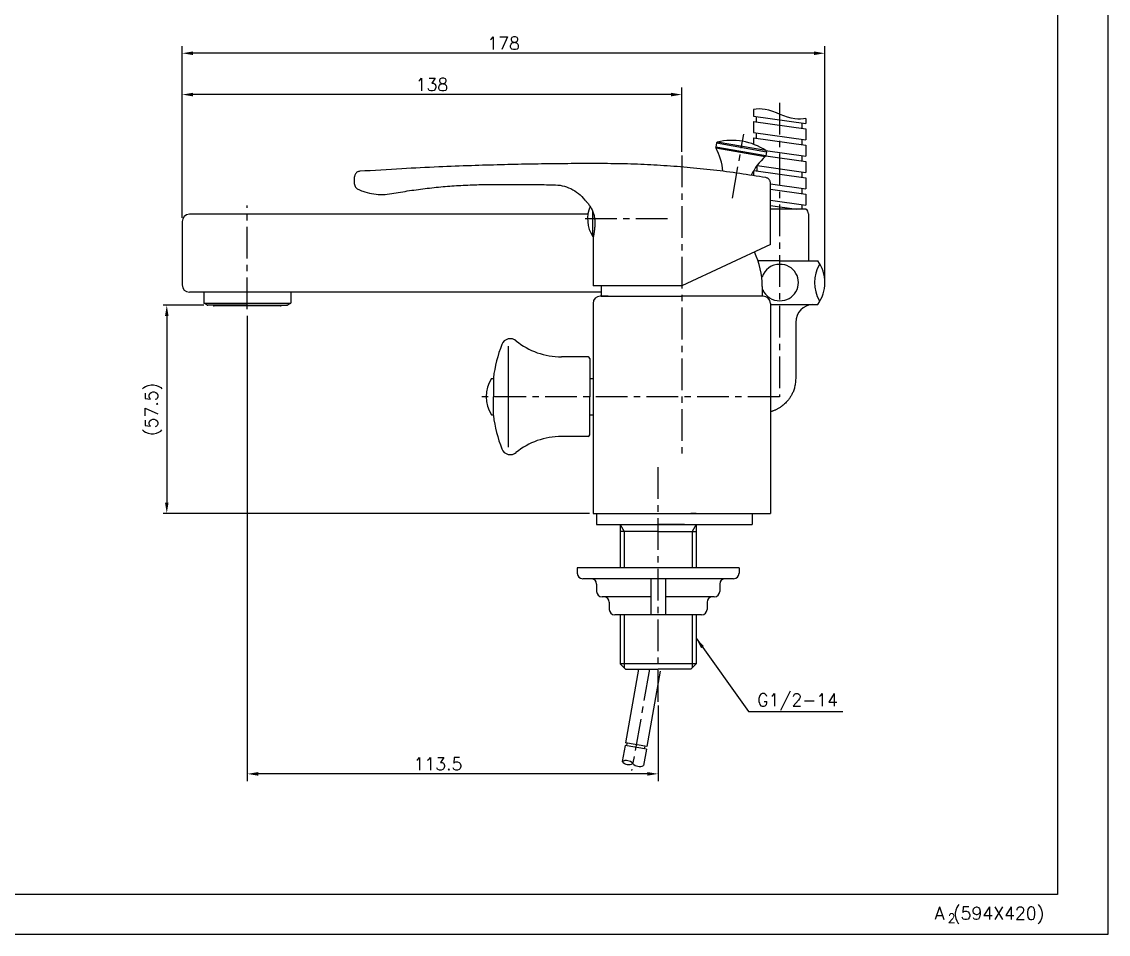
# Model space of a CAD drawing. Extents: x 1212 to 1806, y -420 to 0.
# Drawn here: x 1506.1 to 1806.2, y -420 to -168 of the extents above; entities that cross this region are included whole.
import ezdxf

# ---------------------------------------------------------------- set-up
doc = ezdxf.new("R2010")
doc.units = 0
doc.header["$LTSCALE"] = 7
doc.header["$MEASUREMENT"] = 0
doc.header["$PDSIZE"] = -10
doc.linetypes.add('CENTER', pattern=[2, 1.25, -0.25, 0.25, -0.25])
doc.layers.get('0').update_dxf_attribs({"color": 2, "linetype": 'CONTINUOUS'})
doc.layers.get('DEFPOINTS').update_dxf_attribs({"linetype": 'CONTINUOUS'})
for name, color, linetype in [('00_COMPONENTS', 7, 'CONTINUOUS'), ('CENTER', 1, 'CENTER'), ('CL', 1, 'CENTER'), ('D', 2, 'CONTINUOUS'), ('DIM', 2, 'CONTINUOUS'), ('DWG', 7, 'CONTINUOUS')]:
    doc.layers.add(name, color=color, linetype=linetype)
doc.styles.add('GHS', font='ROMANS', dxfattribs={"bigfont": 'GHS'})
doc.dimstyles.get("Standard").update_dxf_attribs({"dimtxt": 0.18, "dimasz": 0.18, "dimexe": 0.18, "dimexo": 0.0625, "dimgap": 0.09, "dimtad": 0, "dimtih": 1, "dimtoh": 1, "dimdec": 4, "dimzin": 0, "dimdsep": 46, "dimtxsty": 'Standard', "dimcen": 0.09, "dimadec": 0, "dimazin": 0, "dimtfac": 1, "dimtdec": 4, "dimtofl": 0, "dimtmove": 0, "dimatfit": 3, "dimfxl": 0, "dimtolj": 1, "dimtzin": 0, "dimarcsym": 0})

# ---------------------------------------------------------------- blocks, each defined once
blk = doc.blocks.new('BORDER')
for p, q in [((1, 0), (1, 1)), ((0, 0), (1, 0))]:
    blk.add_line(p, q)
blk = doc.blocks.new('양식')
at = {"color": 4}
for p, q in [((1768, 386), (1768, 11)), ((1768, 11), (1219, 11))]:
    blk.add_line(p, q, dxfattribs=at)
at = {"xscale": 594, "yscale": 420, "zscale": 594}
blk.add_blockref('BORDER', (1188, 0), dxfattribs=at)
at = {"color": 7, "style": 'GHS'}
for s, height, p in [('A (594X420)', 3.5, (1734.01, 4.03)), ('2', 2.5, (1737.67, 3.19))]:
    blk.add_text(s, height=height, dxfattribs=at).set_placement(p)

msp = doc.modelspace()

# ---------------------------------------------------------------- linework, layer by layer
at = {"color": 7, "linetype": 'Continuous'}
for p, q in [((1598.03, -212.9), (1598.03, -210.85)), ((1712.91, -229.54), (1712.91, -212.58)), ((1712.91, -229.54), (1688.39, -240.98)), ((1688.39, -240.97), (1663.91, -240.97))]:
    msp.add_line(p, q, dxfattribs=at)
for points in [[(1599.44, -209.35), (1599.12, -209.41), (1598.82, -209.53), (1598.56, -209.71), (1598.34, -209.95), (1598.17, -210.22), (1598.07, -210.53), (1598.03, -210.85)], [(1711.66, -211.1), (1704.43, -209.96), (1697.16, -209.02), (1689.86, -208.27), (1682.56, -207.73), (1675.26, -207.37), (1667.92, -207.23), (1660.59, -207.22), (1653.31, -207.27), (1646.02, -207.38), (1638.45, -207.55), (1630.3, -207.79), (1621.28, -208.15), (1611.09, -208.65), (1599.44, -209.35)], [(1598.03, -212.9), (1598.06, -213.18), (1598.14, -213.45), (1598.27, -213.7), (1598.44, -213.92), (1598.65, -214.11), (1598.89, -214.25)], [(1598.89, -214.25), (1600.31, -214.83), (1602.71, -215.48), (1605.18, -215.74), (1607.67, -215.6), (1610.1, -215.18), (1612.58, -214.78), (1615.04, -214.42), (1617.5, -214.1), (1619.98, -213.82), (1622.46, -213.58), (1624.93, -213.38), (1627.41, -213.22), (1629.91, -213.1), (1632.38, -213.02), (1634.88, -212.98), (1637.37, -212.96), (1639.86, -212.95), (1642.35, -212.95), (1644.84, -212.97), (1647.33, -212.99), (1649.81, -213.02), (1652.29, -213.05), (1654.78, -213.21), (1657.16, -213.88), (1659.35, -215.09), (1661.19, -216.75), (1661.58, -217.22)], [(1712.91, -212.58), (1712.87, -212.23), (1712.75, -211.9), (1712.56, -211.61), (1712.3, -211.37), (1712, -211.2), (1711.66, -211.1)], [(1661.58, -217.22), (1661.67, -217.31), (1661.97, -217.61), (1662.45, -218.16), (1663.04, -218.97), (1663.62, -219.97), (1664.04, -221.04), (1664.29, -222.15), (1664.39, -223.29), (1664.38, -224.43), (1664.28, -225.52), (1664.15, -226.44), (1664.02, -227.14), (1663.94, -227.57), (1663.91, -227.72)]]:
    msp.add_spline(points, degree=3, dxfattribs=at)
for points, knots in [([(1663.9, -227.41), (1663.9, -227.52), (1663.91, -227.62), (1663.91, -227.72), (1663.91, -227.99), (1663.91, -229.09), (1663.91, -231.02), (1663.91, -233.51), (1663.91, -235.99), (1663.91, -238.48), (1663.91, -240.14), (1663.91, -240.97)], [-0.302253, -0.302253, -0.302253, -0.302253, 0, 0, 0, 0.812926, 3.301175, 5.787569, 8.278415, 10.767481, 13.250006, 13.250006, 13.250006, 13.250006]), ([(1663.95, -227.5), (1663.95, -227.53), (1663.93, -227.6), (1663.92, -227.67), (1663.91, -227.72)], [11.1195985, 11.1195985, 11.1195985, 11.1195985, 11.1907683, 11.3390556, 11.3390556, 11.3390556, 11.3390556])]:
    msp.add_open_spline(points, degree=3, knots=knots, dxfattribs=at)
at = {"layer": '00_COMPONENTS', "color": 7, "linetype": 'Continuous'}
msp.add_line((1663.82, -227.33), (1663.82, -220.42), dxfattribs=at)
for centre, radius, start, end in [((1671.39, -222.47), 9, 157.5029, 212.6993), ((1664.07, -227.17), 0.3, 212.6993, 248.5147)]:
    msp.add_arc(centre, radius, start, end, dxfattribs=at)
at = {"layer": 'CENTER', "linetype": 'CENTER'}
msp.add_line((1688.39, -204.99), (1688.39, -287.34), dxfattribs=at)
at = {"layer": 'CL', "linetype": 'CENTER'}
msp.add_line((1715.39, -190.47), (1715.39, -271.57), dxfattribs=at)
at = {"layer": 'CL'}
for p, q in [((1702.42, -216.77), (1705.54, -199.07)), ((1568.39, -247.45), (1568.39, -218.8)), ((1684.44, -222.47), (1660.47, -222.47)), ((1715.39, -271.57), (1632.33, -271.57)), ((1681.89, -355.82), (1681.89, -290.33)), ((1679.49, -346.82), (1674.55, -374.83))]:
    msp.add_line(p, q, dxfattribs=at)
at = {"layer": 'D'}
for p, q in [((1556.39, -246.32), (1545.14, -246.32)), ((1546.14, -249.32), (1546.14, -300.82)), ((1662.89, -303.82), (1545.14, -303.82)), ((1671.39, -306.83), (1672.54, -308.82)), ((1672.54, -308.82), (1672.54, -318.82)), ((1692.39, -306.83), (1691.24, -308.82)), ((1691.24, -308.82), (1691.24, -318.82)), ((1672.54, -331.82), (1672.54, -346.47)), ((1691.24, -331.82), (1691.24, -346.47)), ((1706.89, -358.51), (1732.89, -358.51))]:
    msp.add_line(p, q, dxfattribs=at)
at = {"layer": 'D', "ltscale": 0.7}
for centre, start, end in [((1673.09, -374.45), 41.4294, 118.5706), ((1673.75, -370.74), 221.4294, 298.5706), ((1676.7, -371.26), 221.4294, 298.5706)]:
    msp.add_arc(centre, 2.41, start, end, dxfattribs=at)
msp.add_open_spline([(1722.71, -194.74), (1721.79, -194.92), (1717.97, -195.27), (1713.09, -191.93), (1709.19, -192.12), (1708.21, -192.26)], degree=3, knots=[5.672292, 5.672292, 5.672292, 5.672292, 8.983576, 17.583072, 21.174247, 21.174247, 21.174247, 21.174247], dxfattribs=at)
at = {"layer": 'D'}
for p in [(1557.39, -246.32), (1579.39, -246.32)]:
    msp.add_point(p, dxfattribs=at)
for points in [[(1545.64, -249.32), (1546.64, -249.32), (1546.14, -246.32)], [(1545.64, -300.82), (1546.64, -300.82), (1546.14, -303.82)]]:
    msp.add_solid(points, dxfattribs=at)
at = {"layer": 'DEFPOINTS', "color": 0, "linetype": 'ByBlock'}
for p in [(1556.39, -245.75), (1556.39, -245.75), (1557.39, -246.32), (1557.39, -246.32), (1557.39, -246.32), (1557.39, -246.32), (1557.39, -246.32), (1558.34, -246.32), (1578.44, -246.32)]:
    msp.add_point(p, dxfattribs=at)
at = {"layer": 'DIM'}
for p, q in [((1550.4, -222.03), (1550.4, -174.75)), ((1724.96, -176.75), (1553.4, -176.75)), ((1727.96, -239.08), (1727.96, -174.75)), ((1550.39, -222.22), (1550.39, -186.16)), ((1685.39, -188.16), (1553.39, -188.16)), ((1688.39, -203.99), (1688.39, -186.16)), ((1711.59, -205.11), (1697.8, -202.68)), ((1697.83, -202.87), (1711.49, -205.28)), ((1698.01, -201.5), (1711.79, -203.93)), ((1711.66, -203.63), (1698.23, -201.26)), ((1556.39, -245.75), (1580.39, -245.75)), ((1568.39, -249.23), (1568.39, -377.72)), ((1681.89, -356.82), (1681.89, -377.72)), ((1678.89, -375.72), (1571.39, -375.72))]:
    msp.add_line(p, q, dxfattribs=at)
for points in [[(1553.4, -176.25), (1553.4, -177.25), (1550.4, -176.75)], [(1724.96, -176.25), (1724.96, -177.25), (1727.96, -176.75)], [(1553.39, -187.66), (1553.39, -188.66), (1550.39, -188.16)], [(1685.39, -187.66), (1685.39, -188.66), (1688.39, -188.16)], [(1571.39, -375.22), (1571.39, -376.22), (1568.39, -375.72)], [(1678.89, -375.22), (1678.89, -376.22), (1681.89, -375.72)]]:
    msp.add_solid(points, dxfattribs=at)
at = {"layer": 'DWG'}
for p, q in [((1708.21, -192.26), (1708.21, -194.08)), ((1708.21, -194.08), (1722.71, -196.12)), ((1709.07, -195.68), (1709.07, -194.2)), ((1722.71, -194.74), (1722.71, -196.12)), ((1708.21, -195.56), (1722.71, -197.6)), ((1708.21, -195.56), (1708.21, -198.59)), ((1721.71, -197.46), (1721.71, -195.98)), ((1722.71, -197.6), (1722.71, -200.63)), ((1708.21, -198.59), (1722.71, -200.63)), ((1708.21, -200.07), (1722.71, -202.11)), ((1708.21, -200.07), (1708.21, -201.87)), ((1709.07, -200.19), (1709.07, -198.71)), ((1721.71, -201.97), (1721.71, -200.49)), ((1698.01, -201.5), (1697.8, -202.68)), ((1711.58, -203.57), (1722.71, -205.14)), ((1711.79, -203.93), (1711.59, -205.11)), ((1722.71, -202.11), (1722.71, -205.14)), ((1711.59, -205.06), (1722.71, -206.62)), ((1721.71, -206.48), (1721.71, -205)), ((1722.71, -206.62), (1722.71, -209.65)), ((1708.21, -209.27), (1708.21, -210.54)), ((1708.31, -209.1), (1722.71, -211.13)), ((1709.21, -209.27), (1709.21, -207.75)), ((1709.21, -207.75), (1722.71, -209.65)), ((1721.71, -211.02), (1721.71, -209.51)), ((1712.91, -212.78), (1722.71, -214.16)), ((1722.71, -211.13), (1722.71, -214.16)), ((1712.91, -214.26), (1722.71, -215.64)), ((1721.71, -215.5), (1721.71, -214.02)), ((1722.71, -215.64), (1722.71, -218.67)), ((1712.91, -217.29), (1722.71, -218.67)), ((1712.91, -218.77), (1720.09, -219.78)), ((1721.71, -219.78), (1721.71, -218.53)), ((1662.48, -221.22), (1552.39, -221.22)), ((1721.71, -219.78), (1712.91, -219.78)), ((1722.71, -219.78), (1721.71, -219.78)), ((1723.41, -221.09), (1723.41, -234.08)), ((1550.39, -223.22), (1550.39, -240.72)), ((1715.51, -234.08), (1709.52, -234.08)), ((1715.51, -234.08), (1725.96, -234.08)), ((1568.39, -242.72), (1552.39, -242.72)), ((1556.39, -242.72), (1556.39, -245.75)), ((1666.09, -242.72), (1568.39, -242.72)), ((1580.39, -242.72), (1580.39, -245.75)), ((1666.14, -241.12), (1666.14, -243.82)), ((1710.64, -241.12), (1710.64, -243.82)), ((1557.39, -246.32), (1556.39, -245.75)), ((1579.39, -246.32), (1580.39, -245.75)), ((1663.89, -245.82), (1663.89, -303.82)), ((1668.09, -243.82), (1665.89, -243.82)), ((1668.09, -243.82), (1666, -243.82)), ((1666.14, -243.82), (1688.39, -243.82)), ((1710.89, -243.82), (1688.39, -243.82)), ((1712.89, -245.82), (1712.89, -303.82)), ((1712.89, -246.08), (1725.96, -246.08)), ((1568.39, -246.32), (1557.39, -246.32)), ((1577.54, -246.52), (1559.24, -246.52)), ((1568.39, -246.32), (1579.39, -246.32)), ((1719.89, -251.07), (1719.89, -266.57)), ((1640.44, -257.65), (1640.44, -285.5)), ((1662.52, -260.57), (1655.17, -260.57)), ((1663.02, -261.07), (1663.02, -271.57)), ((1636.36, -266.37), (1636.36, -271.57)), ((1663.02, -266.57), (1663.89, -266.57)), ((1636.36, -276.77), (1636.36, -271.57)), ((1663.02, -276.57), (1663.89, -276.57)), ((1662.52, -282.57), (1655.17, -282.57)), ((1663.89, -303.82), (1681.89, -303.82)), ((1664.89, -303.82), (1664.89, -306.82)), ((1681.89, -303.82), (1712.89, -303.82)), ((1690.89, -303.82), (1692.24, -303.82)), ((1692.39, -303.82), (1690.89, -303.82)), ((1707.89, -303.82), (1707.89, -306.82)), ((1664.89, -306.82), (1681.89, -306.82)), ((1671.39, -306.82), (1671.39, -318.82)), ((1681.89, -308.82), (1671.39, -308.82)), ((1674.64, -306.82), (1681.89, -306.82)), ((1681.89, -306.82), (1707.89, -306.82)), ((1689.14, -306.82), (1681.89, -306.82)), ((1681.89, -308.82), (1692.39, -308.82)), ((1692.39, -306.82), (1692.39, -318.82)), ((1659.54, -318.82), (1659.54, -320.32)), ((1681.89, -318.82), (1659.54, -318.82)), ((1704.24, -318.82), (1681.89, -318.82)), ((1704.24, -318.82), (1704.24, -320.32)), ((1681.89, -321.82), (1661.04, -321.82)), ((1664.89, -323.32), (1664.89, -325.32)), ((1671.39, -321.82), (1669.89, -321.82)), ((1679.89, -321.82), (1679.89, -331.82)), ((1702.74, -321.82), (1681.89, -321.82)), ((1683.89, -321.82), (1683.89, -331.82)), ((1698.89, -323.32), (1698.89, -325.32)), ((1679.89, -326.82), (1666.39, -326.82)), ((1697.39, -326.82), (1683.89, -326.82)), ((1668.39, -328.32), (1668.39, -330.32)), ((1695.39, -328.32), (1695.39, -330.32)), ((1681.89, -331.82), (1669.89, -331.82)), ((1671.39, -331.82), (1671.39, -345.32)), ((1693.89, -331.82), (1681.89, -331.82)), ((1692.39, -331.82), (1692.39, -345.32)), ((1672.89, -346.82), (1671.39, -345.32)), ((1692.39, -345.32), (1671.39, -345.32)), ((1676.44, -346.82), (1672.86, -367.15)), ((1672.89, -346.82), (1681.89, -346.82)), ((1682.45, -347.32), (1678.77, -368.19)), ((1690.89, -346.82), (1681.89, -346.82)), ((1690.89, -346.82), (1692.39, -345.32)), ((1672.74, -367.84), (1671.94, -372.34)), ((1678.65, -368.88), (1672.74, -367.84)), ((1678.77, -368.19), (1672.86, -367.15)), ((1673.23, -367.93), (1673.35, -367.24)), ((1678.65, -368.88), (1677.85, -373.38)), ((1678.15, -368.8), (1678.27, -368.11))]:
    msp.add_line(p, q, dxfattribs=at)
at = {"layer": 'DWG', "color": 7}
for p, q in [((1635.83, -266.57), (1636.36, -266.57)), ((1663.02, -282.07), (1663.02, -271.57)), ((1635.83, -276.57), (1636.36, -276.57))]:
    msp.add_line(p, q, dxfattribs=at)
at = {"layer": 'DWG'}
for centre, radius, start, end in [((1702.23, -217.87), 17.08, 56.4715, 103.5285), ((1698.09, -202.73), 0.3, 170, 208.835), ((1684.08, -210.45), 15.7, 4.0725, 28.835), ((1698.3, -201.55), 0.3, 103.5285, 170), ((1711.5, -203.88), 0.3, 350, 56.4715), ((1721.82, -217.1), 15.7, 131.165, 154.9241), ((1711.29, -205.06), 0.3, 311.165, 350), ((1552.39, -223.22), 2, 90, 180), ((1721.91, -221.05), 1.5, 358.2676, 57.8), ((1688.64, -241.12), 22, 0, 25.6237), ((1717.96, -240.08), 10, 323.1301, 36.8699), ((1715.39, -240.06), 5.02, 88.6566, 163.0406), ((1715.63, -240.06), 5.02, 268.6566, 91.3434), ((1735.1, -240.08), 10, 150, 210), ((1552.39, -240.72), 2, 180, 270), ((1688.14, -241.12), 22, 179.5921, 180), ((1715.39, -240.06), 5.02, 202.8167, 271.3434), ((1665.89, -245.82), 2, 90, 180), ((1710.89, -245.82), 2, 0, 90), ((1724.89, -251.07), 5, 92.866, 180), ((1559.24, -246.27), 0.25, 191.537, 270), ((1577.54, -246.27), 0.25, 270, 348.463), ((1676.02, -271.57), 40, 158.8998, 172.5304), ((1641.03, -258.07), 2.5, 48.6917, 158.8998), ((1655.17, -240.57), 20, 231.0576, 270), ((1662.52, -261.07), 0.5, 0, 90), ((1676.02, -271.57), 40, 187.4696, 201.1002), ((1662.52, -282.07), 0.5, 270, 0), ((1655.17, -302.57), 20, 90, 128.9424), ((1641.03, -285.07), 2.5, 201.1002, 311.3083), ((1661.04, -320.32), 1.5, 180, 270), ((1702.74, -320.32), 1.5, 270, 0), ((1663.39, -323.32), 1.5, 0, 90), ((1700.39, -323.32), 1.5, 90, 180), ((1666.39, -325.32), 1.5, 180, 270), ((1666.89, -328.32), 1.5, 0, 90), ((1696.89, -328.32), 1.5, 90, 180), ((1697.39, -325.32), 1.5, 270, 0), ((1669.89, -330.32), 1.5, 180, 270), ((1693.89, -330.32), 1.5, 270, 0)]:
    msp.add_arc(centre, radius, start, end, dxfattribs=at)
at = {"layer": 'DWG', "color": 7}
msp.add_arc((1643.41, -271.57), 9.08, 146.6015, 213.3985, dxfattribs=at)
at = {"layer": 'DWG'}
msp.add_open_spline([(1719.89, -266.57), (1719.87, -267.05), (1719.83, -267.94), (1719.55, -269.19), (1719.18, -270.25), (1718.74, -271.15), (1718.27, -271.91), (1717.79, -272.55), (1717.31, -273.1), (1716.85, -273.56), (1716.4, -273.94), (1715.98, -274.26), (1715.6, -274.52), (1715.24, -274.75), (1714.91, -274.94), (1714.59, -275.1), (1714.27, -275.26), (1713.94, -275.39), (1713.61, -275.51), (1713.27, -275.62), (1713.03, -275.7), (1712.91, -275.74), (1712.89, -275.75)], degree=3, knots=[0, 0, 0, 0, 2.849514, 5.368117, 7.599093, 9.585748, 11.359058, 12.95993, 14.402949, 15.700739, 16.86951, 17.92117, 18.857332, 19.687257, 20.441454, 21.154055, 21.859018, 22.569547, 23.27569, 23.978407, 24.687715, 24.779873, 24.779873, 24.779873, 24.779873], dxfattribs=at)

# ---------------------------------------------------------------- block references
at = {"layer": 'DIM'}
msp.add_blockref('양식', (24.23, -420), dxfattribs=at)

# ---------------------------------------------------------------- texts
at = {"layer": 'D', "insert": (1542.47, -275.07), "char_height": 3.5, "attachment_point": 5, "rotation": 90, "style": 'GHS'}
msp.add_mtext('\\A1;(57.5)', dxfattribs=at)
at = {"layer": 'D', "insert": (1731.59, -355.89), "char_height": 3.5, "attachment_point": 6, "style": 'GHS'}
msp.add_mtext('\\A1;G1/2-14', dxfattribs=at)
at = {"layer": 'DIM', "char_height": 3.5, "attachment_point": 5, "style": 'GHS'}
for s, insert in [('\\A1;178', (1639.18, -174)), ('\\A1;138', (1619.39, -185.41)), ('\\A1;113.5', (1621.05, -372.97))]:
    msp.add_mtext(s, dxfattribs=dict(at, insert=insert))

# ---------------------------------------------------------------- leaders
at = {"layer": 'D'}
msp.add_leader([(1692.39, -338.28), (1706.89, -358.51)], dimstyle='Standard', override={"dimscale": 1, "dimasz": 3, "dimexe": 1.5, "dimexo": 1.5, "dimcen": -1, "dimclrd": 2, "dimclre": 2, "dimtvp": 1}, dxfattribs=at)

doc.saveas('drawing.dxf')
